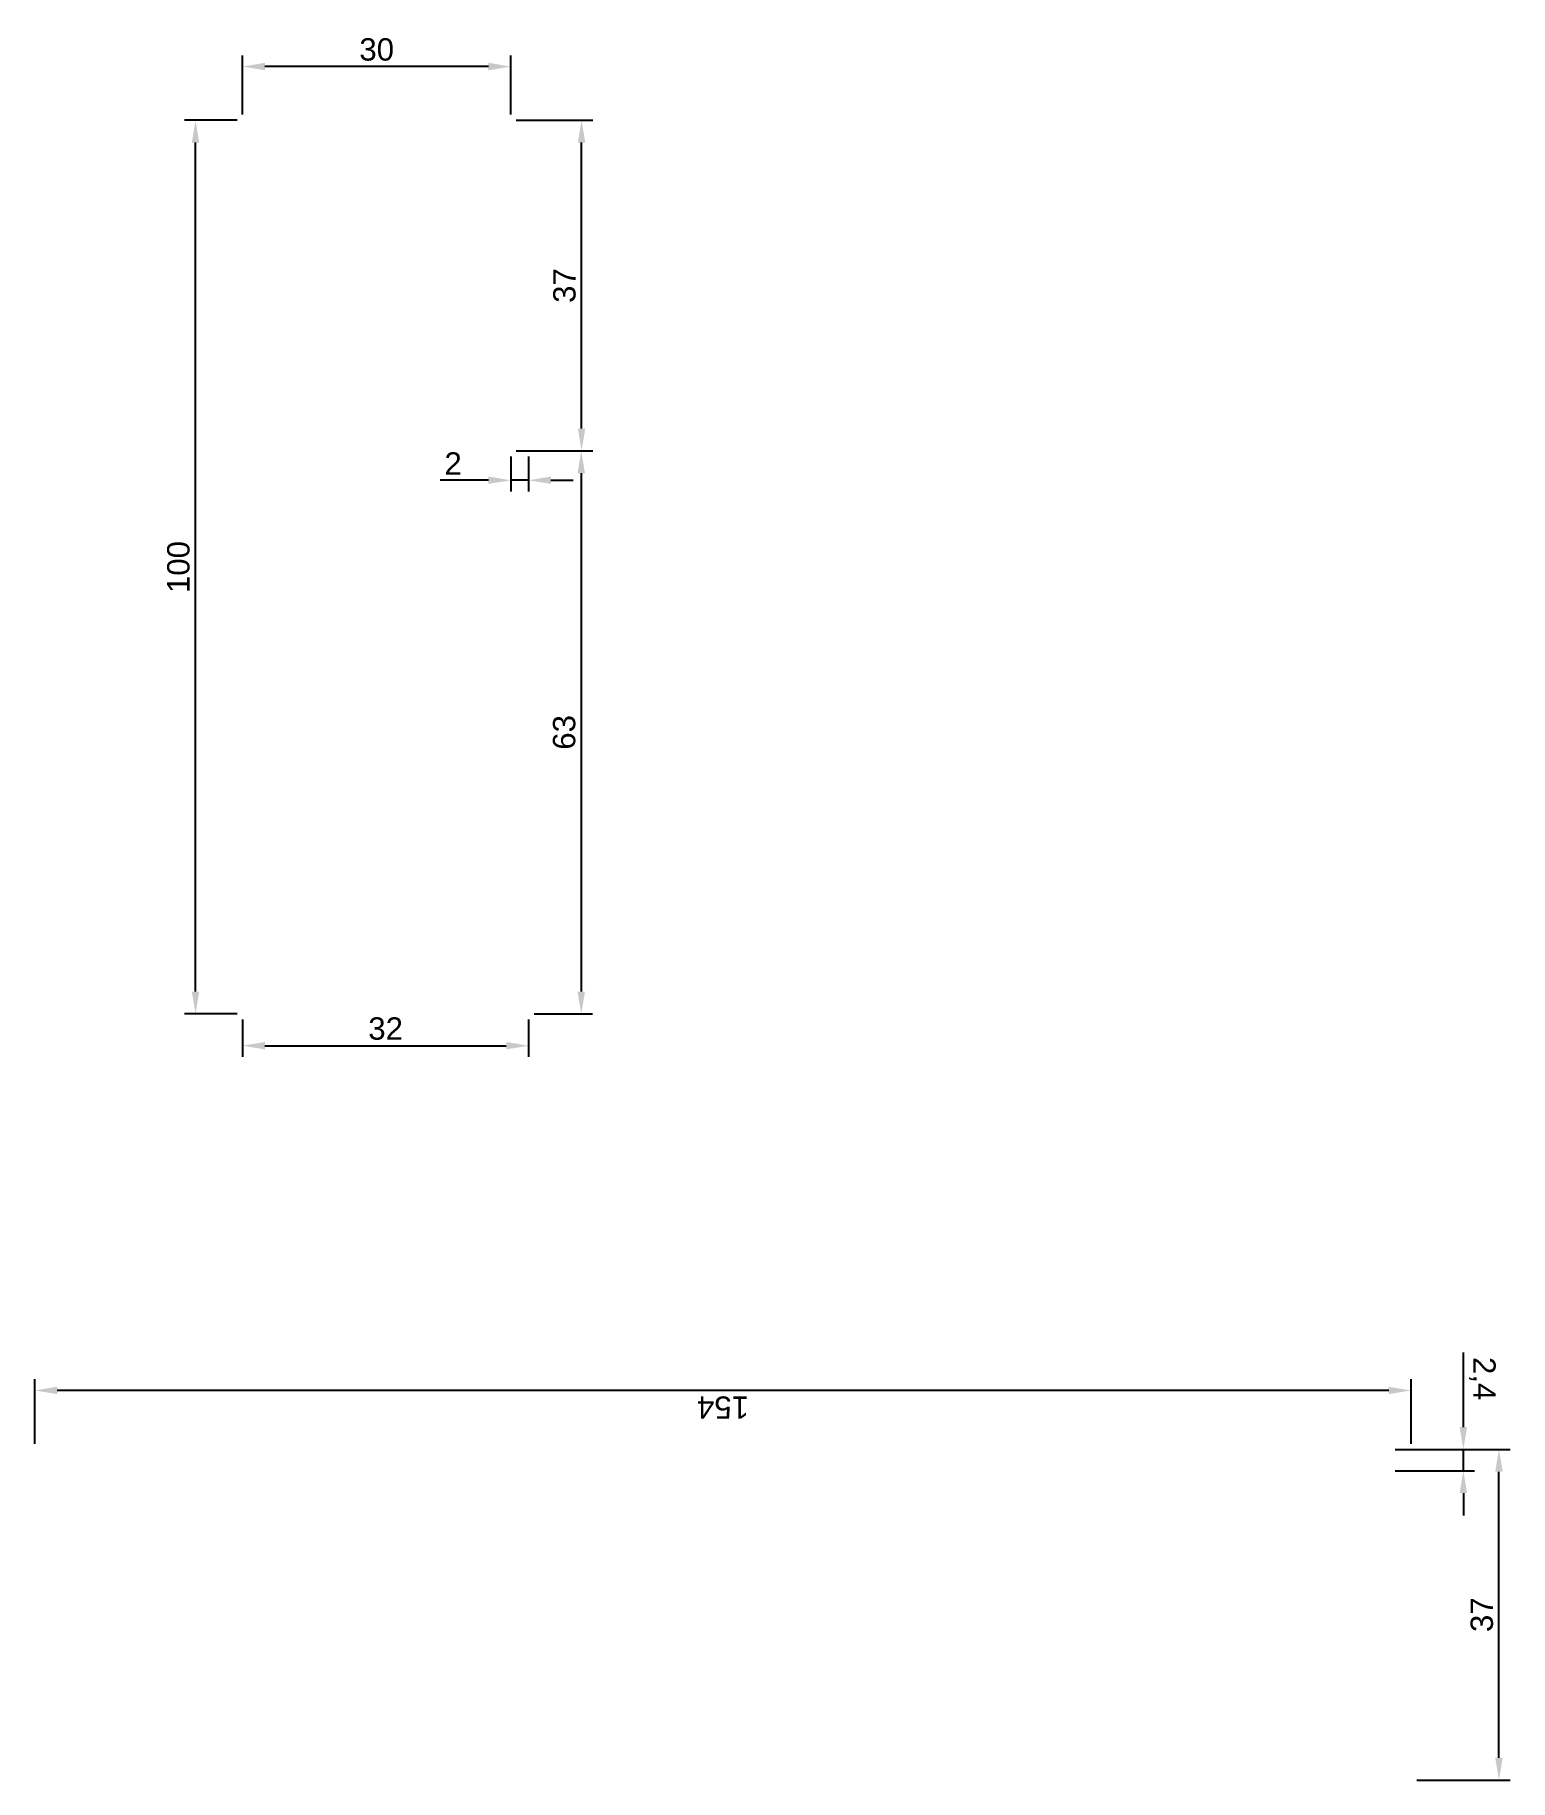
# Model space of a CAD drawing. Header units: millimetres. Extents: x 2966 to 3131, y 1540 to 1735.
import ezdxf

# ---------------------------------------------------------------- set-up
doc = ezdxf.new("R2010")
doc.units = ezdxf.units.MM
doc.layers.get('0').update_dxf_attribs({"color": 4})
doc.styles.get("Standard").update_dxf_attribs({"font": 'arial.ttf'})
doc.dimstyles.new('Annotative', dxfattribs={"dimscale": 0, "dimtxt": 2.5, "dimasz": 2.5, "dimexe": 1.25, "dimexo": 0.625, "dimtad": 1, "dimtxsty": 'Standard', "dimcen": 2.5, "dimadec": 0, "dimazin": 0, "dimtfac": 1, "dimtmove": 0, "dimatfit": 3, "dimfxl": 1, "dimarcsym": 0})

# ---------------------------------------------------------------- blocks, each defined once
blk = doc.blocks.new('*D15')
at = {"color": 0, "lineweight": -2, "transparency": 16777216}
for p, q in [((2988.86, 1725.59), (2982.97, 1725.59)), ((2984.22, 1628.09), (2984.22, 1723.09)), ((2988.86, 1625.59), (2982.97, 1625.59))]:
    blk.add_line(p, q, dxfattribs=at)
at = {"color": 0, "transparency": 16777216}
for points in [[(2983.8, 1723.09), (2984.63, 1723.09), (2984.22, 1725.59)], [(2983.8, 1628.09), (2984.63, 1628.09), (2984.22, 1625.59)]]:
    blk.add_solid(points, dxfattribs=at)
at = {"layer": 'Defpoints', "color": 0, "transparency": 16777216}
for p in [(2984.22, 1725.59), (2989.49, 1725.59), (2989.49, 1625.59)]:
    blk.add_point(p, dxfattribs=at)
at = {"color": 0, "transparency": 16777216, "insert": (2982.31, 1675.59), "char_height": 2.5, "attachment_point": 5, "rotation": 90}
blk.add_mtext('100', dxfattribs=at)
blk = doc.blocks.new('*D16')
at = {"color": 0, "lineweight": -2, "transparency": 16777216}
for p, q in [((2989.49, 1624.96), (2989.49, 1620.78)), ((3021.49, 1624.96), (3021.49, 1620.78)), ((2991.99, 1622.03), (3018.99, 1622.03))]:
    blk.add_line(p, q, dxfattribs=at)
at = {"color": 0, "transparency": 16777216}
for points in [[(2991.99, 1622.45), (2991.99, 1621.62), (2989.49, 1622.03)], [(3018.99, 1622.45), (3018.99, 1621.62), (3021.49, 1622.03)]]:
    blk.add_solid(points, dxfattribs=at)
at = {"layer": 'Defpoints', "color": 0, "transparency": 16777216}
for p in [(2989.49, 1625.59), (3021.49, 1625.59), (3021.49, 1622.03)]:
    blk.add_point(p, dxfattribs=at)
at = {"color": 0, "transparency": 16777216, "insert": (3005.49, 1623.94), "char_height": 2.5, "attachment_point": 5}
blk.add_mtext('32', dxfattribs=at)
blk = doc.blocks.new('*D17')
at = {"color": 0, "lineweight": -2, "transparency": 16777216}
for p, q in [((3022.11, 1688.59), (3028.63, 1688.59)), ((3027.38, 1686.09), (3027.38, 1628.09)), ((3022.11, 1625.59), (3028.63, 1625.59))]:
    blk.add_line(p, q, dxfattribs=at)
at = {"color": 0, "transparency": 16777216}
for points in [[(3026.96, 1686.09), (3027.8, 1686.09), (3027.38, 1688.59)], [(3026.96, 1628.09), (3027.8, 1628.09), (3027.38, 1625.59)]]:
    blk.add_solid(points, dxfattribs=at)
at = {"layer": 'Defpoints', "color": 0, "transparency": 16777216}
for p in [(3021.49, 1688.59), (3021.49, 1625.59), (3027.38, 1625.59)]:
    blk.add_point(p, dxfattribs=at)
at = {"color": 0, "transparency": 16777216, "insert": (3025.48, 1657.09), "char_height": 2.5, "attachment_point": 5, "rotation": 90}
blk.add_mtext('63', dxfattribs=at)
blk = doc.blocks.new('*D18')
at = {"color": 0, "lineweight": -2, "transparency": 16777216}
for p, q in [((3019.49, 1687.96), (3019.49, 1684.05)), ((3021.49, 1687.96), (3021.49, 1684.05)), ((3016.99, 1685.3), (3011.58, 1685.3)), ((3021.49, 1685.3), (3019.49, 1685.3)), ((3023.99, 1685.3), (3026.49, 1685.3))]:
    blk.add_line(p, q, dxfattribs=at)
at = {"color": 0, "transparency": 16777216}
for points in [[(3016.99, 1685.72), (3016.99, 1684.89), (3019.49, 1685.3)], [(3023.99, 1685.72), (3023.99, 1684.89), (3021.49, 1685.3)]]:
    blk.add_solid(points, dxfattribs=at)
at = {"layer": 'Defpoints', "color": 0, "transparency": 16777216}
for p in [(3019.49, 1688.59), (3021.49, 1688.59), (3019.49, 1685.3)]:
    blk.add_point(p, dxfattribs=at)
at = {"color": 0, "transparency": 16777216, "insert": (3013.04, 1687.18), "char_height": 2.5, "attachment_point": 5}
blk.add_mtext('2', dxfattribs=at)
blk = doc.blocks.new('*D19')
at = {"color": 0, "lineweight": -2, "transparency": 16777216}
for p, q in [((3020.11, 1725.59), (3028.67, 1725.59)), ((3027.42, 1691.09), (3027.42, 1723.09)), ((3020.11, 1688.59), (3028.67, 1688.59))]:
    blk.add_line(p, q, dxfattribs=at)
at = {"color": 0, "transparency": 16777216}
for points in [[(3027, 1723.09), (3027.83, 1723.09), (3027.42, 1725.59)], [(3027, 1691.09), (3027.83, 1691.09), (3027.42, 1688.59)]]:
    blk.add_solid(points, dxfattribs=at)
at = {"layer": 'Defpoints', "color": 0, "transparency": 16777216}
for p in [(3019.49, 1725.59), (3027.42, 1725.59), (3019.49, 1688.59)]:
    blk.add_point(p, dxfattribs=at)
at = {"color": 0, "transparency": 16777216, "insert": (3025.51, 1707.09), "char_height": 2.5, "attachment_point": 5, "rotation": 90}
blk.add_mtext('37', dxfattribs=at)
blk = doc.blocks.new('*D20')
at = {"color": 0, "lineweight": -2, "transparency": 16777216}
for p, q in [((2989.49, 1726.21), (2989.49, 1732.84)), ((3019.49, 1726.21), (3019.49, 1732.84)), ((3016.99, 1731.59), (2991.99, 1731.59))]:
    blk.add_line(p, q, dxfattribs=at)
at = {"color": 0, "transparency": 16777216}
for points in [[(2991.99, 1732.01), (2991.99, 1731.17), (2989.49, 1731.59)], [(3016.99, 1732.01), (3016.99, 1731.17), (3019.49, 1731.59)]]:
    blk.add_solid(points, dxfattribs=at)
at = {"layer": 'Defpoints', "color": 0, "transparency": 16777216}
for p in [(2989.49, 1731.59), (2989.49, 1725.59), (3019.49, 1725.59)]:
    blk.add_point(p, dxfattribs=at)
at = {"color": 0, "transparency": 16777216, "insert": (3004.49, 1733.49), "char_height": 2.5, "attachment_point": 5}
blk.add_mtext('30', dxfattribs=at)
blk = doc.blocks.new('*D21')
at = {"color": 0, "lineweight": -2, "transparency": 16777216}
for p, q in [((2966.24, 1577.49), (2966.24, 1584.71)), ((3120.24, 1577.49), (3120.24, 1584.71)), ((3117.74, 1583.46), (2968.74, 1583.46))]:
    blk.add_line(p, q, dxfattribs=at)
at = {"color": 0, "transparency": 16777216}
for points in [[(2968.74, 1583.05), (2968.74, 1583.88), (2966.24, 1583.46)], [(3117.74, 1583.05), (3117.74, 1583.88), (3120.24, 1583.46)]]:
    blk.add_solid(points, dxfattribs=at)
at = {"layer": 'Defpoints', "color": 0, "transparency": 16777216}
for p in [(2966.24, 1583.46), (2966.24, 1576.87), (3120.24, 1576.87)]:
    blk.add_point(p, dxfattribs=at)
at = {"color": 0, "transparency": 16777216, "insert": (3043.24, 1581.56), "char_height": 2.5, "attachment_point": 5, "rotation": 180}
blk.add_mtext('154', dxfattribs=at)
blk = doc.blocks.new('*D22')
at = {"color": 0, "lineweight": -2, "transparency": 16777216}
for p, q in [((3120.87, 1576.87), (3131.32, 1576.87)), ((3130.07, 1542.37), (3130.07, 1574.37)), ((3120.87, 1539.87), (3131.32, 1539.87))]:
    blk.add_line(p, q, dxfattribs=at)
at = {"color": 0, "transparency": 16777216}
for points in [[(3129.66, 1574.37), (3130.49, 1574.37), (3130.07, 1576.87)], [(3129.66, 1542.37), (3130.49, 1542.37), (3130.07, 1539.87)]]:
    blk.add_solid(points, dxfattribs=at)
at = {"layer": 'Defpoints', "color": 0, "transparency": 16777216}
for p in [(3120.24, 1576.87), (3130.07, 1576.87), (3120.24, 1539.87)]:
    blk.add_point(p, dxfattribs=at)
at = {"color": 0, "transparency": 16777216, "insert": (3128.17, 1558.37), "char_height": 2.5, "attachment_point": 5, "rotation": 90}
blk.add_mtext('37', dxfattribs=at)
blk = doc.blocks.new('*D31')
at = {"color": 0, "lineweight": -2, "transparency": 16777216}
for p, q in [((3126.09, 1579.37), (3126.09, 1587.7)), ((3118.47, 1576.87), (3127.34, 1576.87)), ((3126.09, 1574.47), (3126.09, 1576.87)), ((3118.47, 1574.47), (3127.34, 1574.47)), ((3126.09, 1571.97), (3126.09, 1569.47))]:
    blk.add_line(p, q, dxfattribs=at)
at = {"color": 0, "transparency": 16777216}
for points in [[(3126.51, 1579.37), (3125.68, 1579.37), (3126.09, 1576.87)], [(3126.51, 1571.97), (3125.68, 1571.97), (3126.09, 1574.47)]]:
    blk.add_solid(points, dxfattribs=at)
at = {"layer": 'Defpoints', "color": 0, "transparency": 16777216}
for p in [(3117.84, 1576.87), (3126.09, 1576.87), (3117.84, 1574.47)]:
    blk.add_point(p, dxfattribs=at)
at = {"color": 0, "transparency": 16777216, "insert": (3128.22, 1584.78), "char_height": 2.5, "attachment_point": 5, "rotation": 270}
blk.add_mtext('2,4', dxfattribs=at)

msp = doc.modelspace()

# ---------------------------------------------------------------- dimensions: what is measured, and where the dimension line sits
for p1, p2, distance, picture, middle in [((3019.488, 1725.59, 4), (2989.488, 1725.59, 4), -5.999, '*D20', (3004.488, 1733.491, 4)), ((2989.488, 1625.59, 4), (2989.488, 1725.59, 4), 5.273, '*D15', (2982.314, 1675.59, 4)), ((3019.488, 1688.59, 4), (3019.488, 1725.59, 4), -7.928, '*D19', (3025.514, 1707.09, 4)), ((3021.488, 1688.59, 4), (3019.488, 1688.59, 4), 3.287, '*D18', (3013.035, 1687.183, 4)), ((3021.488, 1688.59, 4), (3021.488, 1625.59, 4), 5.893, '*D17', (3025.479, 1657.09, 4)), ((2989.488, 1625.59, 4), (3021.488, 1625.59, 4), -3.557, '*D16', (3005.488, 1623.935, 4)), ((3117.842, 1574.465, 4), (3117.842, 1576.865, 4), -8.253, '*D31', (3128.222, 1584.782, 4))]:
    dim = msp.add_aligned_dim(p1=p1, p2=p2, distance=distance, dimstyle='Annotative')
    dim.commit()
    dim.dimension.update_dxf_attribs({"geometry": picture, "text_midpoint": middle})
for base, p1, p2, angle, picture, middle in [((2966.242, 1583.463, 4), (3120.242, 1576.865, 4), (2966.242, 1576.865, 4), 180, '*D21', (3043.242, 1583.463, 4)), ((3130.073, 1576.865, 4), (3120.242, 1539.865, 4), (3120.242, 1576.865, 4), 90, '*D22', (3130.073, 1558.365, 4))]:
    dim = msp.add_linear_dim(base=base, p1=p1, p2=p2, angle=angle, dimstyle='Annotative')
    dim.commit()
    dim.dimension.update_dxf_attribs({"geometry": picture, "text_midpoint": middle, "dimtype": 161})

doc.saveas('drawing.dxf')
